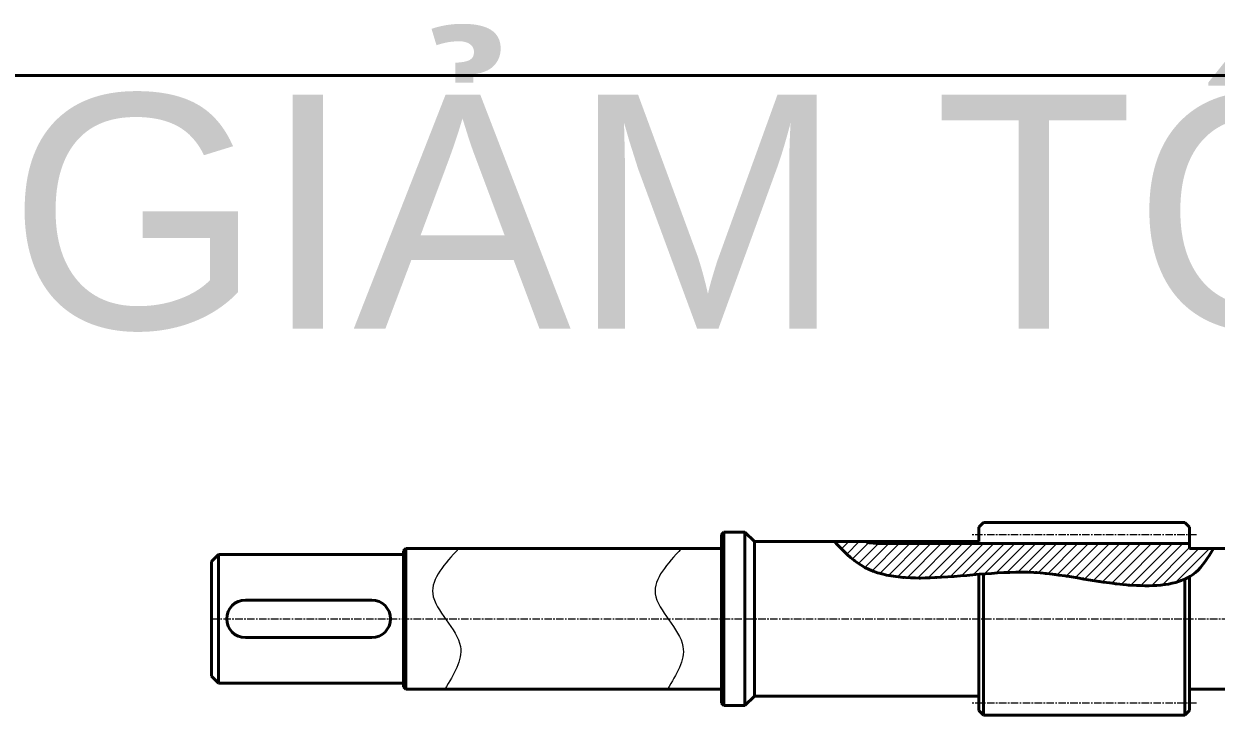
# Model space of a CAD drawing. Header units: millimetres. Extents: x -11382 to 23553, y -372 to 10786.
# Drawn here: x 8772 to 9281, y 5496 to 5797 of the extents above; entities that cross this region are included whole.
import ezdxf

# ---------------------------------------------------------------- set-up
doc = ezdxf.new("R2010")
doc.units = ezdxf.units.MM
doc.header["$LTSCALE"] = 0.2
doc.linetypes.add('CENTER', pattern=[50.8, 31.75, -6.35, 6.35, -6.35])
for name, color, linetype, lineweight in [('đường bao thấy', 7, 'Continuous', 40), ('đường kích thước', 90, 'Continuous', 15), ('đường mặt cắt', 160, 'Continuous', 15), ('đường nét tâm', 137, 'CENTER', 15)]:
    doc.layers.add(name, color=color, linetype=linetype, lineweight=lineweight)
doc.styles.add('nhat3.5', font='arial.ttf', dxfattribs={"height": 3.5})
pattern_1 = [(0, (6800.734, 2993.0984), (0, 6.985), [5.08, -1.905]), (90, (6800.734, 2993.0984), (-6.985, 4e-16), [5.08, -1.905])]
pattern_2 = [(45, (6800.734, 2993.0984), (-2.245064, 2.245064), [])]

msp = doc.modelspace()

# ---------------------------------------------------------------- hatches: boundary and pattern name
at = {"layer": 'đường bao thấy', "ltscale": 0.5}
h = msp.add_hatch(dxfattribs=at)
h.set_pattern_fill('ANGLE', color=256, style=0)
h.set_pattern_definition(pattern_1)
edge = h.paths.add_edge_path(flags=17)
edge.add_spline(control_points=[(9121.585, 5572.659), (9122.408, 5571.838), (9123.241, 5571.036), (9124.091, 5570.266)], knot_values=[4.7732899, 4.7732899, 4.7732899, 4.7732899, 8.206278, 8.206278, 8.206278, 8.206278], degree=3, periodic=0)
edge.add_spline(control_points=[(9124.091, 5570.266), (9125.014, 5569.43), (9125.957, 5568.631), (9126.929, 5567.887)], knot_values=[8.206278, 8.206278, 8.206278, 8.206278, 11.9332247, 11.9332247, 11.9332247, 11.9332247], degree=3, periodic=0)
edge.add_spline(control_points=[(9126.929, 5567.887), (9127.447, 5567.49), (9127.973, 5567.11), (9128.509, 5566.747)], knot_values=[11.9332247, 11.9332247, 11.9332247, 11.9332247, 13.9173834, 13.9173834, 13.9173834, 13.9173834], degree=3, periodic=0)
edge.add_spline(control_points=[(9128.509, 5566.747), (9128.847, 5566.517), (9129.528, 5566.076), (9130.226, 5565.665), (9130.577, 5565.468)], knot_values=[13.9173834, 13.9173834, 13.9173834, 13.9173834, 15.1716587, 16.4125505, 16.4125505, 16.4125505, 16.4125505], degree=3, periodic=0)
edge.add_spline(control_points=[(9130.577, 5565.468), (9131.212, 5565.112), (9131.859, 5564.78), (9132.519, 5564.471)], knot_values=[16.4125505, 16.4125505, 16.4125505, 16.4125505, 18.6565744, 18.6565744, 18.6565744, 18.6565744], degree=3, periodic=0)
edge.add_spline(control_points=[(9132.519, 5564.471), (9133.11, 5564.194), (9133.712, 5563.935), (9134.322, 5563.693)], knot_values=[18.6565744, 18.6565744, 18.6565744, 18.6565744, 20.6708498, 20.6708498, 20.6708498, 20.6708498], degree=3, periodic=0)
edge.add_spline(control_points=[(9134.322, 5563.693), (9135.146, 5563.367), (9135.986, 5563.072), (9136.841, 5562.806)], knot_values=[20.6708498, 20.6708498, 20.6708498, 20.6708498, 23.3931738, 23.3931738, 23.3931738, 23.3931738], degree=3, periodic=0)
edge.add_spline(control_points=[(9136.841, 5562.806), (9137.788, 5562.512), (9138.753, 5562.253), (9139.732, 5562.026)], knot_values=[23.3931738, 23.3931738, 23.3931738, 23.3931738, 26.4134581, 26.4134581, 26.4134581, 26.4134581], degree=3, periodic=0)
edge.add_spline(control_points=[(9139.732, 5562.026), (9140.625, 5561.819), (9141.53, 5561.639), (9142.446, 5561.484)], knot_values=[26.4134581, 26.4134581, 26.4134581, 26.4134581, 29.1686682, 29.1686682, 29.1686682, 29.1686682], degree=3, periodic=0)
edge.add_spline(control_points=[(9142.446, 5561.484), (9143.66, 5561.277), (9144.892, 5561.113), (9146.137, 5560.985)], knot_values=[29.1686682, 29.1686682, 29.1686682, 29.1686682, 32.825091, 32.825091, 32.825091, 32.825091], degree=3, periodic=0)
edge.add_spline(control_points=[(9146.137, 5560.985), (9148.342, 5560.758), (9150.586, 5560.646), (9152.845, 5560.611)], knot_values=[32.825091, 32.825091, 32.825091, 32.825091, 39.3011029, 39.3011029, 39.3011029, 39.3011029], degree=3, periodic=0)
edge.add_spline(control_points=[(9152.845, 5560.611), (9155.613, 5560.569), (9158.417, 5560.646), (9161.193, 5560.777), (9161.209, 5560.778)], knot_values=[39.3011029, 39.3011029, 39.3011029, 39.3011029, 47.2388291, 47.2843613, 47.2843613, 47.2843613, 47.2843613], degree=3, periodic=0)
edge.add_spline(control_points=[(9161.209, 5560.778), (9164.598, 5560.939), (9167.944, 5561.18), (9171.254, 5561.447)], knot_values=[47.2843613, 47.2843613, 47.2843613, 47.2843613, 57.0309554, 57.0309554, 57.0309554, 57.0309554], degree=3, periodic=0)
edge.add_spline(control_points=[(9171.254, 5561.447), (9174.181, 5561.683), (9177.08, 5561.94), (9179.954, 5562.179)], knot_values=[57.0309554, 57.0309554, 57.0309554, 57.0309554, 65.6502112, 65.6502112, 65.6502112, 65.6502112], degree=3, periodic=0)
edge.add_spline(control_points=[(9118.19, 5576.153), (9121.766, 5572.413), (9132.904, 5560.769), (9156.678, 5560.048), (9173.813, 5561.669), (9179.954, 5562.179)], knot_values=[0, 0, 0, 0, 15.1716587, 47.2388291, 65.6502112, 65.6502112, 65.6502112, 65.6502112], degree=3, periodic=0)
edge.add_spline(control_points=[(9118.19, 5576.153), (9119.315, 5574.976), (9120.44, 5573.799), (9121.585, 5572.659)], knot_values=[0, 0, 0, 0, 4.7732899, 4.7732899, 4.7732899, 4.7732899], degree=3, periodic=0)
h = msp.add_hatch(dxfattribs=at)
h.set_pattern_fill('ANSI31', color=256, style=0)
h.set_pattern_definition(pattern_2)
edge = h.paths.add_edge_path(flags=0)
edge.add_spline(control_points=[(9118.19, 5576.153), (9121.766, 5572.413), (9132.904, 5560.769), (9165.33, 5559.786), (9204.335, 5566.014), (9239.762, 5555.803), (9270.98, 5557.984), (9277.884, 5569.369), (9280.179, 5573.153)], knot_values=[0, 0, 0, 0, 15.1716587, 47.2388291, 89.5421195, 133.8282269, 159.5406512, 172.3410902, 172.3410902, 172.3410902, 172.3410902], degree=3, periodic=0)
edge.add_spline(control_points=[(9280.179, 5573.153), (9277.884, 5569.369), (9270.98, 5557.984), (9239.762, 5555.803), (9204.335, 5566.014), (9165.33, 5559.786), (9132.904, 5560.769), (9121.766, 5572.413), (9118.19, 5576.153)], knot_values=[0, 0, 0, 0, 12.800439, 38.5128633, 82.7989707, 125.1022611, 157.1694315, 172.3410902, 172.3410902, 172.3410902, 172.3410902], degree=3, periodic=0)
edge = h.paths.add_edge_path(flags=17)
edge.add_ellipse((9144.716, 5576.153), major_axis=(-12.763, 0.035), ratio=0.1759834, start_angle=0.90115, end_angle=100.91644)
edge.add_ellipse((9144.716, 5576.153), major_axis=(-12.763, 0.035), ratio=0.1759834, start_angle=0.90115, end_angle=100.91644, ccw=False)
edge = h.paths.add_edge_path(flags=16)
edge.add_spline(control_points=[(9118.19, 5576.153), (9121.766, 5572.413), (9132.904, 5560.769), (9165.33, 5559.786), (9204.335, 5566.014), (9239.762, 5555.803), (9270.98, 5557.984), (9277.884, 5569.369), (9280.179, 5573.153)], knot_values=[0, 0, 0, 0, 15.1716587, 47.2388291, 89.5421195, 133.8282269, 159.5406512, 172.3410902, 172.3410902, 172.3410902, 172.3410902], degree=3, periodic=0)
edge.add_spline(control_points=[(9118.19, 5576.153), (9121.766, 5572.413), (9132.904, 5560.769), (9165.33, 5559.786), (9204.335, 5566.014), (9239.762, 5555.803), (9270.98, 5557.984), (9277.884, 5569.369), (9280.179, 5573.153)], knot_values=[0, 0, 0, 0, 15.1716587, 47.2388291, 89.5421195, 133.8282269, 159.5406512, 172.3410902, 172.3410902, 172.3410902, 172.3410902], degree=3, periodic=0)
h = msp.add_hatch(dxfattribs=at)
h.set_pattern_fill('ANSI31', color=256, style=0)
h.set_pattern_definition(pattern_2)
edge = h.paths.add_edge_path(flags=0)
edge.add_spline(control_points=[(9118.19, 5576.153), (9121.766, 5572.413), (9132.904, 5560.769), (9165.33, 5559.786), (9204.335, 5566.014), (9239.762, 5555.803), (9270.98, 5557.984), (9277.884, 5569.369), (9280.179, 5573.153)], knot_values=[0, 0, 0, 0, 15.1716587, 47.2388291, 89.5421195, 133.8282269, 159.5406512, 172.3410902, 172.3410902, 172.3410902, 172.3410902], degree=3, periodic=0)
edge.add_spline(control_points=[(9280.179, 5573.153), (9277.884, 5569.369), (9270.98, 5557.984), (9239.762, 5555.803), (9204.335, 5566.014), (9165.33, 5559.786), (9132.904, 5560.769), (9121.766, 5572.413), (9118.19, 5576.153)], knot_values=[0, 0, 0, 0, 12.800439, 38.5128633, 82.7989707, 125.1022611, 157.1694315, 172.3410902, 172.3410902, 172.3410902, 172.3410902], degree=3, periodic=0)
edge = h.paths.add_edge_path(flags=16)
edge.add_spline(control_points=[(9118.19, 5576.153), (9121.766, 5572.413), (9132.904, 5560.769), (9165.33, 5559.786), (9204.335, 5566.014), (9239.762, 5555.803), (9270.98, 5557.984), (9277.884, 5569.369), (9280.179, 5573.153)], knot_values=[0, 0, 0, 0, 15.1716587, 47.2388291, 89.5421195, 133.8282269, 159.5406512, 172.3410902, 172.3410902, 172.3410902, 172.3410902], degree=3, periodic=0)
edge.add_spline(control_points=[(9118.19, 5576.153), (9121.766, 5572.413), (9132.904, 5560.769), (9165.33, 5559.786), (9204.335, 5566.014), (9239.762, 5555.803), (9270.98, 5557.984), (9277.884, 5569.369), (9280.179, 5573.153)], knot_values=[0, 0, 0, 0, 15.1716587, 47.2388291, 89.5421195, 133.8282269, 159.5406512, 172.3410902, 172.3410902, 172.3410902, 172.3410902], degree=3, periodic=0)
edge = h.paths.add_edge_path(flags=17)
edge.add_spline(control_points=[(9118.19, 5576.153), (9121.766, 5572.413), (9132.904, 5560.769), (9165.33, 5559.786), (9204.335, 5566.014), (9239.762, 5555.803), (9270.98, 5557.984), (9277.884, 5569.369), (9280.179, 5573.153)], knot_values=[0, 0, 0, 0, 15.1716587, 47.2388291, 89.5421195, 133.8282269, 159.5406512, 172.3410902, 172.3410902, 172.3410902, 172.3410902], degree=3, periodic=0)
edge.add_spline(control_points=[(9118.19, 5576.153), (9121.766, 5572.413), (9132.904, 5560.769), (9165.33, 5559.786), (9204.335, 5566.014), (9239.762, 5555.803), (9270.98, 5557.984), (9277.884, 5569.369), (9280.179, 5573.153)], knot_values=[0, 0, 0, 0, 15.1716587, 47.2388291, 89.5421195, 133.8282269, 159.5406512, 172.3410902, 172.3410902, 172.3410902, 172.3410902], degree=3, periodic=0)
h = msp.add_hatch(dxfattribs=at)
h.set_pattern_fill('ANGLE', color=256, style=0)
h.set_pattern_definition(pattern_1)
edge = h.paths.add_edge_path(flags=17)
edge.add_spline(control_points=[(9272.628, 5563.095), (9272.985, 5563.403), (9273.33, 5563.726), (9273.666, 5564.061)], knot_values=[159.7793553, 159.7793553, 159.7793553, 159.7793553, 161.2493758, 161.2493758, 161.2493758, 161.2493758], degree=3, periodic=0)
edge.add_spline(control_points=[(9273.666, 5564.061), (9274.128, 5564.523), (9274.572, 5565.009), (9275, 5565.515)], knot_values=[161.2493758, 161.2493758, 161.2493758, 161.2493758, 163.2688901, 163.2688901, 163.2688901, 163.2688901], degree=3, periodic=0)
edge.add_spline(control_points=[(9275, 5565.515), (9275.596, 5566.218), (9276.162, 5566.959), (9276.709, 5567.728)], knot_values=[163.2688901, 163.2688901, 163.2688901, 163.2688901, 166.0726175, 166.0726175, 166.0726175, 166.0726175], degree=3, periodic=0)
edge.add_spline(control_points=[(9276.709, 5567.728), (9277.271, 5568.518), (9277.811, 5569.335), (9278.341, 5570.169)], knot_values=[166.0726175, 166.0726175, 166.0726175, 166.0726175, 168.9525787, 168.9525787, 168.9525787, 168.9525787], degree=3, periodic=0)
edge.add_spline(control_points=[(9278.341, 5570.169), (9278.964, 5571.149), (9279.571, 5572.151), (9280.179, 5573.153)], knot_values=[168.9525787, 168.9525787, 168.9525787, 168.9525787, 172.3410902, 172.3410902, 172.3410902, 172.3410902], degree=3, periodic=0)
edge.add_spline(control_points=[(9280.179, 5573.153), (9277.884, 5569.369), (9275.017, 5564.64), (9270.835, 5561.7), (9269.954, 5561.177)], knot_values=[156.3443378, 156.3443378, 156.3443378, 156.3443378, 169.1447768, 172.3410902, 172.3410902, 172.3410902, 172.3410902], degree=3, periodic=0)
edge.add_spline(control_points=[(9269.954, 5561.177), (9270.256, 5561.356), (9270.551, 5561.542), (9270.842, 5561.737)], knot_values=[156.3443378, 156.3443378, 156.3443378, 156.3443378, 157.4374625, 157.4374625, 157.4374625, 157.4374625], degree=3, periodic=0)
edge.add_spline(control_points=[(9270.842, 5561.737), (9271.11, 5561.916), (9271.373, 5562.102), (9271.632, 5562.295)], knot_values=[157.4374625, 157.4374625, 157.4374625, 157.4374625, 158.4471724, 158.4471724, 158.4471724, 158.4471724], degree=3, periodic=0)
edge.add_spline(control_points=[(9271.632, 5562.295), (9271.912, 5562.504), (9272.245, 5562.768), (9272.57, 5563.045), (9272.628, 5563.095)], knot_values=[158.4471724, 158.4471724, 158.4471724, 158.4471724, 159.5406512, 159.7793553, 159.7793553, 159.7793553, 159.7793553], degree=3, periodic=0)
h = msp.add_hatch(dxfattribs=at)
h.set_pattern_fill('ANGLE', color=256, style=0)
h.set_pattern_definition(pattern_1)
edge = h.paths.add_edge_path(flags=17)
edge.add_spline(control_points=[(9268.719, 5560.5), (9268.319, 5560.298), (9267.911, 5560.107), (9267.496, 5559.928)], knot_values=[153.4917219, 153.4917219, 153.4917219, 153.4917219, 154.8824595, 154.8824595, 154.8824595, 154.8824595], degree=3, periodic=0)
edge.add_spline(control_points=[(9267.496, 5559.928), (9267.086, 5559.75), (9266.669, 5559.584), (9266.246, 5559.428)], knot_values=[152.1190517, 152.1190517, 152.1190517, 152.1190517, 153.4917219, 153.4917219, 153.4917219, 153.4917219], degree=3, periodic=0)
edge.add_spline(control_points=[(9266.246, 5559.428), (9265.801, 5559.264), (9265.349, 5559.111), (9264.89, 5558.969)], knot_values=[150.6759568, 150.6759568, 150.6759568, 150.6759568, 152.1190517, 152.1190517, 152.1190517, 152.1190517], degree=3, periodic=0)
edge.add_spline(control_points=[(9264.89, 5558.969), (9264.032, 5558.703), (9263.151, 5558.475), (9262.253, 5558.28)], knot_values=[147.9740105, 147.9740105, 147.9740105, 147.9740105, 150.6759568, 150.6759568, 150.6759568, 150.6759568], degree=3, periodic=0)
edge.add_spline(control_points=[(9262.253, 5558.28), (9261.398, 5558.095), (9260.527, 5557.94), (9259.644, 5557.813)], knot_values=[145.4032092, 145.4032092, 145.4032092, 145.4032092, 147.9740105, 147.9740105, 147.9740105, 147.9740105], degree=3, periodic=0)
edge.add_spline(control_points=[(9259.644, 5557.813), (9258.63, 5557.666), (9257.599, 5557.554), (9256.558, 5557.473)], knot_values=[142.4482572, 142.4482572, 142.4482572, 142.4482572, 145.4032092, 145.4032092, 145.4032092, 145.4032092], degree=3, periodic=0)
edge.add_spline(control_points=[(9256.558, 5557.473), (9255.463, 5557.387), (9254.357, 5557.335), (9253.247, 5557.31)], knot_values=[139.3392035, 139.3392035, 139.3392035, 139.3392035, 142.4482572, 142.4482572, 142.4482572, 142.4482572], degree=3, periodic=0)
edge.add_spline(control_points=[(9253.247, 5557.31), (9251.913, 5557.28), (9250.572, 5557.29), (9249.239, 5557.328)], knot_values=[135.6015052, 135.6015052, 135.6015052, 135.6015052, 139.3392035, 139.3392035, 139.3392035, 139.3392035], degree=3, periodic=0)
edge.add_spline(control_points=[(9249.239, 5557.328), (9248.606, 5557.346), (9246.347, 5557.433), (9244.124, 5557.588), (9242.538, 5557.727)], knot_values=[129.2558254, 129.2558254, 129.2558254, 129.2558254, 131.0291037, 135.6015052, 135.6015052, 135.6015052, 135.6015052], degree=3, periodic=0)
edge.add_spline(control_points=[(9242.538, 5557.727), (9239.093, 5558.03), (9235.724, 5558.464), (9232.408, 5558.956)], knot_values=[119.3236399, 119.3236399, 119.3236399, 119.3236399, 129.2558254, 129.2558254, 129.2558254, 129.2558254], degree=3, periodic=0)
edge.add_spline(control_points=[(9232.408, 5558.956), (9226.938, 5559.767), (9221.612, 5560.736), (9216.33, 5561.529)], knot_values=[102.9352863, 102.9352863, 102.9352863, 102.9352863, 119.3236399, 119.3236399, 119.3236399, 119.3236399], degree=3, periodic=0)
edge.add_spline(control_points=[(9216.33, 5561.529), (9212.013, 5562.178), (9207.335, 5562.759), (9202.624, 5562.987), (9202.23, 5563.003)], knot_values=[88.3237326, 88.3237326, 88.3237326, 88.3237326, 101.7168994, 102.9352863, 102.9352863, 102.9352863, 102.9352863], degree=3, periodic=0)
edge.add_spline(control_points=[(9202.23, 5563.003), (9197.034, 5563.223), (9191.796, 5563.031), (9186.487, 5562.677)], knot_values=[72.2173752, 72.2173752, 72.2173752, 72.2173752, 88.3237326, 88.3237326, 88.3237326, 88.3237326], degree=3, periodic=0)
edge.add_spline(control_points=[(9186.487, 5562.677), (9184.322, 5562.532), (9182.145, 5562.361), (9179.954, 5562.179)], knot_values=[65.6502112, 65.6502112, 65.6502112, 65.6502112, 72.2173752, 72.2173752, 72.2173752, 72.2173752], degree=3, periodic=0)
edge.add_spline(control_points=[(9179.954, 5562.179), (9187.924, 5562.841), (9210.143, 5564.34), (9238.753, 5556.094), (9263.753, 5557.495), (9269.954, 5561.177)], knot_values=[65.6502112, 65.6502112, 65.6502112, 65.6502112, 89.5421195, 133.8282269, 156.3443378, 156.3443378, 156.3443378, 156.3443378], degree=3, periodic=0)
edge.add_spline(control_points=[(9269.877, 5561.132), (9269.903, 5561.147), (9269.929, 5561.162), (9269.954, 5561.177)], knot_values=[156.2508077, 156.2508077, 156.2508077, 156.2508077, 156.3443378, 156.3443378, 156.3443378, 156.3443378], degree=3, periodic=0)
edge.add_spline(control_points=[(9269.877, 5561.132), (9269.499, 5560.909), (9269.113, 5560.699), (9268.719, 5560.5)], knot_values=[154.8824595, 154.8824595, 154.8824595, 154.8824595, 156.2508077, 156.2508077, 156.2508077, 156.2508077], degree=3, periodic=0)
h = msp.add_hatch(dxfattribs=at)
h.set_pattern_fill('ANSI31', color=256, style=0)
h.set_pattern_definition(pattern_2)
edge = h.paths.add_edge_path(flags=16)
edge.add_spline(control_points=[(9186.487, 5562.677), (9187.201, 5562.725), (9187.915, 5562.769), (9188.627, 5562.81)], knot_values=[72.2173752, 72.2173752, 72.2173752, 72.2173752, 74.3860937, 74.3860937, 74.3860937, 74.3860937], degree=3, periodic=0)
edge.add_spline(control_points=[(9188.627, 5562.81), (9187.915, 5562.769), (9187.201, 5562.725), (9186.487, 5562.677)], knot_values=[72.2173752, 72.2173752, 72.2173752, 72.2173752, 74.3860937, 74.3860937, 74.3860937, 74.3860937], degree=3, periodic=0)
edge = h.paths.add_edge_path(flags=16)
edge.add_spline(control_points=[(9181.414, 5562.298), (9183.112, 5562.436), (9184.803, 5562.564), (9186.487, 5562.677)], knot_values=[67.1104024, 67.1104024, 67.1104024, 67.1104024, 72.2173752, 72.2173752, 72.2173752, 72.2173752], degree=3, periodic=0)
edge.add_spline(control_points=[(9181.414, 5562.298), (9183.112, 5562.436), (9184.803, 5562.564), (9186.487, 5562.677)], knot_values=[67.1104024, 67.1104024, 67.1104024, 67.1104024, 72.2173752, 72.2173752, 72.2173752, 72.2173752], degree=3, periodic=0)
edge = h.paths.add_edge_path(flags=16)
edge.add_spline(control_points=[(9214.137, 5561.849), (9214.867, 5561.746), (9215.598, 5561.639), (9216.33, 5561.529)], knot_values=[100.6650317, 100.6650317, 100.6650317, 100.6650317, 102.9352863, 102.9352863, 102.9352863, 102.9352863], degree=3, periodic=0)
edge.add_spline(control_points=[(9202.23, 5563.003), (9202.624, 5562.987), (9207.335, 5562.759), (9212.013, 5562.178), (9216.33, 5561.529)], knot_values=[88.3237326, 88.3237326, 88.3237326, 88.3237326, 89.5421195, 102.9352863, 102.9352863, 102.9352863, 102.9352863], degree=3, periodic=0)
edge.add_spline(control_points=[(9202.23, 5563.003), (9202.624, 5562.987), (9206.603, 5562.795), (9210.559, 5562.35), (9214.137, 5561.849)], knot_values=[88.3237326, 88.3237326, 88.3237326, 88.3237326, 89.5421195, 100.6650317, 100.6650317, 100.6650317, 100.6650317], degree=3, periodic=0)
edge = h.paths.add_edge_path(flags=0)
edge.add_spline(control_points=[(9202.23, 5563.003), (9202.624, 5562.987), (9206.603, 5562.795), (9210.559, 5562.35), (9214.137, 5561.849)], knot_values=[88.3237326, 88.3237326, 88.3237326, 88.3237326, 89.5421195, 100.6650317, 100.6650317, 100.6650317, 100.6650317], degree=3, periodic=0)
edge.add_spline(control_points=[(9202.23, 5563.003), (9202.624, 5562.987), (9206.603, 5562.795), (9210.559, 5562.35), (9214.137, 5561.849)], knot_values=[88.3237326, 88.3237326, 88.3237326, 88.3237326, 89.5421195, 100.6650317, 100.6650317, 100.6650317, 100.6650317], degree=3, periodic=0)
edge = h.paths.add_edge_path(flags=0)
edge.add_spline(control_points=[(9202.23, 5563.003), (9202.624, 5562.987), (9207.335, 5562.759), (9212.013, 5562.178), (9216.33, 5561.529)], knot_values=[88.3237326, 88.3237326, 88.3237326, 88.3237326, 89.5421195, 102.9352863, 102.9352863, 102.9352863, 102.9352863], degree=3, periodic=0)
edge.add_spline(control_points=[(9202.23, 5563.003), (9202.624, 5562.987), (9207.335, 5562.759), (9212.013, 5562.178), (9216.33, 5561.529)], knot_values=[88.3237326, 88.3237326, 88.3237326, 88.3237326, 89.5421195, 102.9352863, 102.9352863, 102.9352863, 102.9352863], degree=3, periodic=0)
edge = h.paths.add_edge_path(flags=17)
edge.add_spline(control_points=[(9186.487, 5562.677), (9191.796, 5563.031), (9197.034, 5563.223), (9202.23, 5563.003)], knot_values=[72.2173752, 72.2173752, 72.2173752, 72.2173752, 88.3237326, 88.3237326, 88.3237326, 88.3237326], degree=3, periodic=0)
edge.add_spline(control_points=[(9186.487, 5562.677), (9191.796, 5563.031), (9197.034, 5563.223), (9202.23, 5563.003)], knot_values=[72.2173752, 72.2173752, 72.2173752, 72.2173752, 88.3237326, 88.3237326, 88.3237326, 88.3237326], degree=3, periodic=0)
edge = h.paths.add_edge_path(flags=16)
edge.add_spline(control_points=[(9188.627, 5562.81), (9193.206, 5563.075), (9197.734, 5563.193), (9202.23, 5563.003)], knot_values=[74.3860937, 74.3860937, 74.3860937, 74.3860937, 88.3237326, 88.3237326, 88.3237326, 88.3237326], degree=3, periodic=0)
edge.add_spline(control_points=[(9188.627, 5562.81), (9193.206, 5563.075), (9197.734, 5563.193), (9202.23, 5563.003)], knot_values=[74.3860937, 74.3860937, 74.3860937, 74.3860937, 88.3237326, 88.3237326, 88.3237326, 88.3237326], degree=3, periodic=0)
h = msp.add_hatch(dxfattribs=at)
h.set_pattern_fill('ANSI31', color=256, style=0)
h.set_pattern_definition(pattern_2)
edge = h.paths.add_edge_path(flags=16)
edge.add_spline(control_points=[(9221.946, 5560.638), (9225.391, 5560.071), (9228.869, 5559.481), (9232.408, 5558.956)], knot_values=[108.7213211, 108.7213211, 108.7213211, 108.7213211, 119.3236399, 119.3236399, 119.3236399, 119.3236399], degree=3, periodic=0)
edge.add_spline(control_points=[(9221.946, 5560.638), (9225.391, 5560.071), (9228.869, 5559.481), (9232.408, 5558.956)], knot_values=[108.7213211, 108.7213211, 108.7213211, 108.7213211, 119.3236399, 119.3236399, 119.3236399, 119.3236399], degree=3, periodic=0)
edge = h.paths.add_edge_path(flags=17)
edge.add_spline(control_points=[(9216.33, 5561.529), (9218.195, 5561.249), (9220.065, 5560.947), (9221.946, 5560.638)], knot_values=[102.9352863, 102.9352863, 102.9352863, 102.9352863, 108.7213211, 108.7213211, 108.7213211, 108.7213211], degree=3, periodic=0)
edge.add_spline(control_points=[(9216.33, 5561.529), (9218.195, 5561.249), (9220.065, 5560.947), (9221.946, 5560.638)], knot_values=[102.9352863, 102.9352863, 102.9352863, 102.9352863, 108.7213211, 108.7213211, 108.7213211, 108.7213211], degree=3, periodic=0)
edge = h.paths.add_edge_path(flags=16)
edge.add_spline(control_points=[(9214.137, 5561.849), (9214.867, 5561.746), (9215.598, 5561.639), (9216.33, 5561.529)], knot_values=[100.6650317, 100.6650317, 100.6650317, 100.6650317, 102.9352863, 102.9352863, 102.9352863, 102.9352863], degree=3, periodic=0)
edge.add_spline(control_points=[(9202.23, 5563.003), (9202.624, 5562.987), (9207.335, 5562.759), (9212.013, 5562.178), (9216.33, 5561.529)], knot_values=[88.3237326, 88.3237326, 88.3237326, 88.3237326, 89.5421195, 102.9352863, 102.9352863, 102.9352863, 102.9352863], degree=3, periodic=0)
edge.add_spline(control_points=[(9202.23, 5563.003), (9202.624, 5562.987), (9206.603, 5562.795), (9210.559, 5562.35), (9214.137, 5561.849)], knot_values=[88.3237326, 88.3237326, 88.3237326, 88.3237326, 89.5421195, 100.6650317, 100.6650317, 100.6650317, 100.6650317], degree=3, periodic=0)
edge = h.paths.add_edge_path(flags=0)
edge.add_spline(control_points=[(9214.137, 5561.849), (9214.867, 5561.746), (9215.598, 5561.639), (9216.33, 5561.529)], knot_values=[100.6650317, 100.6650317, 100.6650317, 100.6650317, 102.9352863, 102.9352863, 102.9352863, 102.9352863], degree=3, periodic=0)
edge.add_spline(control_points=[(9214.137, 5561.849), (9214.867, 5561.746), (9215.598, 5561.639), (9216.33, 5561.529)], knot_values=[100.6650317, 100.6650317, 100.6650317, 100.6650317, 102.9352863, 102.9352863, 102.9352863, 102.9352863], degree=3, periodic=0)
edge = h.paths.add_edge_path(flags=0)
edge.add_spline(control_points=[(9202.23, 5563.003), (9202.624, 5562.987), (9207.335, 5562.759), (9212.013, 5562.178), (9216.33, 5561.529)], knot_values=[88.3237326, 88.3237326, 88.3237326, 88.3237326, 89.5421195, 102.9352863, 102.9352863, 102.9352863, 102.9352863], degree=3, periodic=0)
edge.add_spline(control_points=[(9202.23, 5563.003), (9202.624, 5562.987), (9207.335, 5562.759), (9212.013, 5562.178), (9216.33, 5561.529)], knot_values=[88.3237326, 88.3237326, 88.3237326, 88.3237326, 89.5421195, 102.9352863, 102.9352863, 102.9352863, 102.9352863], degree=3, periodic=0)
h = msp.add_hatch(dxfattribs=at)
h.set_pattern_fill('ANSI31', color=256, style=0)
h.set_pattern_definition(pattern_2)
edge = h.paths.add_edge_path(flags=16)
edge.add_spline(control_points=[(9242.538, 5557.727), (9242.538, 5557.727), (9242.538, 5557.727), (9242.538, 5557.727)], knot_values=[129.2558239, 129.2558239, 129.2558239, 129.2558239, 129.2558254, 129.2558254, 129.2558254, 129.2558254], degree=3, periodic=0)
edge.add_spline(control_points=[(9232.408, 5558.956), (9235.724, 5558.464), (9239.093, 5558.03), (9242.538, 5557.727)], knot_values=[119.3236399, 119.3236399, 119.3236399, 119.3236399, 129.2558254, 129.2558254, 129.2558254, 129.2558254], degree=3, periodic=0)
edge.add_spline(control_points=[(9232.408, 5558.956), (9232.799, 5558.898), (9233.191, 5558.841), (9233.584, 5558.784)], knot_values=[119.3236399, 119.3236399, 119.3236399, 119.3236399, 120.4956166, 120.4956166, 120.4956166, 120.4956166], degree=3, periodic=0)
edge.add_spline(control_points=[(9233.584, 5558.784), (9236.52, 5558.364), (9239.499, 5557.994), (9242.538, 5557.727)], knot_values=[120.4956166, 120.4956166, 120.4956166, 120.4956166, 129.2558239, 129.2558239, 129.2558239, 129.2558239], degree=3, periodic=0)
edge = h.paths.add_edge_path(flags=0)
edge.add_spline(control_points=[(9232.408, 5558.956), (9232.799, 5558.898), (9233.191, 5558.841), (9233.584, 5558.784)], knot_values=[119.3236399, 119.3236399, 119.3236399, 119.3236399, 120.4956166, 120.4956166, 120.4956166, 120.4956166], degree=3, periodic=0)
edge.add_spline(control_points=[(9232.408, 5558.956), (9232.799, 5558.898), (9233.191, 5558.841), (9233.584, 5558.784)], knot_values=[119.3236399, 119.3236399, 119.3236399, 119.3236399, 120.4956166, 120.4956166, 120.4956166, 120.4956166], degree=3, periodic=0)
edge = h.paths.add_edge_path(flags=0)
edge.add_spline(control_points=[(9242.538, 5557.727), (9242.538, 5557.727), (9242.538, 5557.727), (9242.538, 5557.727)], knot_values=[129.2558239, 129.2558239, 129.2558239, 129.2558239, 129.2558254, 129.2558254, 129.2558254, 129.2558254], degree=3, periodic=0)
edge.add_spline(control_points=[(9233.584, 5558.784), (9236.52, 5558.364), (9239.499, 5557.994), (9242.538, 5557.727)], knot_values=[120.4956166, 120.4956166, 120.4956166, 120.4956166, 129.2558239, 129.2558239, 129.2558239, 129.2558239], degree=3, periodic=0)
edge.add_spline(control_points=[(9232.408, 5558.956), (9232.799, 5558.898), (9233.191, 5558.841), (9233.584, 5558.784)], knot_values=[119.3236399, 119.3236399, 119.3236399, 119.3236399, 120.4956166, 120.4956166, 120.4956166, 120.4956166], degree=3, periodic=0)
edge.add_spline(control_points=[(9232.408, 5558.956), (9235.724, 5558.464), (9239.093, 5558.03), (9242.538, 5557.727)], knot_values=[119.3236399, 119.3236399, 119.3236399, 119.3236399, 129.2558254, 129.2558254, 129.2558254, 129.2558254], degree=3, periodic=0)
edge = h.paths.add_edge_path(flags=17)
edge.add_spline(control_points=[(9216.33, 5561.529), (9221.612, 5560.736), (9226.938, 5559.767), (9232.408, 5558.956)], knot_values=[102.9352863, 102.9352863, 102.9352863, 102.9352863, 119.3236399, 119.3236399, 119.3236399, 119.3236399], degree=3, periodic=0)
edge.add_spline(control_points=[(9216.33, 5561.529), (9221.612, 5560.736), (9226.938, 5559.767), (9232.408, 5558.956)], knot_values=[102.9352863, 102.9352863, 102.9352863, 102.9352863, 119.3236399, 119.3236399, 119.3236399, 119.3236399], degree=3, periodic=0)
edge = h.paths.add_edge_path(flags=16)
edge.add_spline(control_points=[(9221.946, 5560.638), (9225.391, 5560.071), (9228.869, 5559.481), (9232.408, 5558.956)], knot_values=[108.7213211, 108.7213211, 108.7213211, 108.7213211, 119.3236399, 119.3236399, 119.3236399, 119.3236399], degree=3, periodic=0)
edge.add_spline(control_points=[(9221.946, 5560.638), (9225.391, 5560.071), (9228.869, 5559.481), (9232.408, 5558.956)], knot_values=[108.7213211, 108.7213211, 108.7213211, 108.7213211, 119.3236399, 119.3236399, 119.3236399, 119.3236399], degree=3, periodic=0)
edge = h.paths.add_edge_path(flags=16)
edge.add_spline(control_points=[(9214.137, 5561.849), (9214.867, 5561.746), (9215.598, 5561.639), (9216.33, 5561.529)], knot_values=[100.6650317, 100.6650317, 100.6650317, 100.6650317, 102.9352863, 102.9352863, 102.9352863, 102.9352863], degree=3, periodic=0)
edge.add_spline(control_points=[(9202.23, 5563.003), (9202.624, 5562.987), (9207.335, 5562.759), (9212.013, 5562.178), (9216.33, 5561.529)], knot_values=[88.3237326, 88.3237326, 88.3237326, 88.3237326, 89.5421195, 102.9352863, 102.9352863, 102.9352863, 102.9352863], degree=3, periodic=0)
edge.add_spline(control_points=[(9202.23, 5563.003), (9202.624, 5562.987), (9206.603, 5562.795), (9210.559, 5562.35), (9214.137, 5561.849)], knot_values=[88.3237326, 88.3237326, 88.3237326, 88.3237326, 89.5421195, 100.6650317, 100.6650317, 100.6650317, 100.6650317], degree=3, periodic=0)
edge = h.paths.add_edge_path(flags=0)
edge.add_spline(control_points=[(9202.23, 5563.003), (9202.624, 5562.987), (9207.335, 5562.759), (9212.013, 5562.178), (9216.33, 5561.529)], knot_values=[88.3237326, 88.3237326, 88.3237326, 88.3237326, 89.5421195, 102.9352863, 102.9352863, 102.9352863, 102.9352863], degree=3, periodic=0)
edge.add_spline(control_points=[(9202.23, 5563.003), (9202.624, 5562.987), (9207.335, 5562.759), (9212.013, 5562.178), (9216.33, 5561.529)], knot_values=[88.3237326, 88.3237326, 88.3237326, 88.3237326, 89.5421195, 102.9352863, 102.9352863, 102.9352863, 102.9352863], degree=3, periodic=0)
h = msp.add_hatch(dxfattribs=at)
h.set_pattern_fill('ANSI31', color=256, style=0)
h.set_pattern_definition(pattern_2)
edge = h.paths.add_edge_path(flags=0)
edge.add_spline(control_points=[(9269.954, 5561.177), (9270.256, 5561.356), (9270.551, 5561.542), (9270.842, 5561.737)], knot_values=[156.3443378, 156.3443378, 156.3443378, 156.3443378, 157.4374625, 157.4374625, 157.4374625, 157.4374625], degree=3, periodic=0)
edge.add_spline(control_points=[(9269.954, 5561.177), (9270.256, 5561.356), (9270.551, 5561.542), (9270.842, 5561.737)], knot_values=[156.3443378, 156.3443378, 156.3443378, 156.3443378, 157.4374625, 157.4374625, 157.4374625, 157.4374625], degree=3, periodic=0)
edge = h.paths.add_edge_path(flags=16)
edge.add_spline(control_points=[(9269.954, 5561.177), (9270.193, 5561.319), (9270.429, 5561.466), (9270.661, 5561.617)], knot_values=[156.3443378, 156.3443378, 156.3443378, 156.3443378, 157.2120042, 157.2120042, 157.2120042, 157.2120042], degree=3, periodic=0)
edge.add_spline(control_points=[(9269.954, 5561.177), (9270.256, 5561.356), (9270.551, 5561.542), (9270.842, 5561.737)], knot_values=[156.3443378, 156.3443378, 156.3443378, 156.3443378, 157.4374625, 157.4374625, 157.4374625, 157.4374625], degree=3, periodic=0)
edge.add_spline(control_points=[(9270.661, 5561.617), (9270.722, 5561.657), (9270.782, 5561.697), (9270.842, 5561.737)], knot_values=[157.2120042, 157.2120042, 157.2120042, 157.2120042, 157.4374625, 157.4374625, 157.4374625, 157.4374625], degree=3, periodic=0)
edge = h.paths.add_edge_path(flags=16)
edge.add_spline(control_points=[(9269.877, 5561.132), (9269.903, 5561.147), (9269.929, 5561.162), (9269.954, 5561.177)], knot_values=[156.2508077, 156.2508077, 156.2508077, 156.2508077, 156.344331, 156.344331, 156.344331, 156.344331], degree=3, periodic=0)
edge.add_spline(control_points=[(9269.877, 5561.132), (9269.903, 5561.147), (9269.929, 5561.162), (9269.954, 5561.177)], knot_values=[156.2508077, 156.2508077, 156.2508077, 156.2508077, 156.344331, 156.344331, 156.344331, 156.344331], degree=3, periodic=0)
edge = h.paths.add_edge_path(flags=17)
edge.add_spline(control_points=[(9269.877, 5561.132), (9269.903, 5561.147), (9269.929, 5561.162), (9269.954, 5561.177)], knot_values=[156.2508077, 156.2508077, 156.2508077, 156.2508077, 156.3443378, 156.3443378, 156.3443378, 156.3443378], degree=3, periodic=0)
edge.add_spline(control_points=[(9269.877, 5561.132), (9269.903, 5561.147), (9269.929, 5561.162), (9269.954, 5561.177)], knot_values=[156.2508077, 156.2508077, 156.2508077, 156.2508077, 156.3443378, 156.3443378, 156.3443378, 156.3443378], degree=3, periodic=0)
h = msp.add_hatch(dxfattribs=at)
h.set_pattern_fill('ANSI31', color=256, style=0)
h.set_pattern_definition(pattern_2)
edge = h.paths.add_edge_path(flags=0)
edge.add_spline(control_points=[(9269.954, 5561.177), (9270.193, 5561.319), (9270.429, 5561.466), (9270.661, 5561.617)], knot_values=[156.3443378, 156.3443378, 156.3443378, 156.3443378, 157.2120042, 157.2120042, 157.2120042, 157.2120042], degree=3, periodic=0)
edge.add_spline(control_points=[(9269.954, 5561.177), (9270.193, 5561.319), (9270.429, 5561.466), (9270.661, 5561.617)], knot_values=[156.3443378, 156.3443378, 156.3443378, 156.3443378, 157.2120042, 157.2120042, 157.2120042, 157.2120042], degree=3, periodic=0)
edge = h.paths.add_edge_path(flags=0)
edge.add_spline(control_points=[(9269.954, 5561.177), (9270.256, 5561.356), (9270.551, 5561.542), (9270.842, 5561.737)], knot_values=[156.3443378, 156.3443378, 156.3443378, 156.3443378, 157.4374625, 157.4374625, 157.4374625, 157.4374625], degree=3, periodic=0)
edge.add_spline(control_points=[(9269.954, 5561.177), (9270.256, 5561.356), (9270.551, 5561.542), (9270.842, 5561.737)], knot_values=[156.3443378, 156.3443378, 156.3443378, 156.3443378, 157.4374625, 157.4374625, 157.4374625, 157.4374625], degree=3, periodic=0)
edge = h.paths.add_edge_path(flags=16)
edge.add_spline(control_points=[(9269.954, 5561.177), (9270.193, 5561.319), (9270.429, 5561.466), (9270.661, 5561.617)], knot_values=[156.3443378, 156.3443378, 156.3443378, 156.3443378, 157.2120042, 157.2120042, 157.2120042, 157.2120042], degree=3, periodic=0)
edge.add_spline(control_points=[(9269.954, 5561.177), (9270.256, 5561.356), (9270.551, 5561.542), (9270.842, 5561.737)], knot_values=[156.3443378, 156.3443378, 156.3443378, 156.3443378, 157.4374625, 157.4374625, 157.4374625, 157.4374625], degree=3, periodic=0)
edge.add_spline(control_points=[(9270.661, 5561.617), (9270.722, 5561.657), (9270.782, 5561.697), (9270.842, 5561.737)], knot_values=[157.2120042, 157.2120042, 157.2120042, 157.2120042, 157.4374625, 157.4374625, 157.4374625, 157.4374625], degree=3, periodic=0)
edge = h.paths.add_edge_path(flags=17)
edge.add_spline(control_points=[(9269.954, 5561.177), (9269.954, 5561.177), (9269.954, 5561.177), (9269.954, 5561.177)], knot_values=[156.344331, 156.344331, 156.344331, 156.344331, 156.3443378, 156.3443378, 156.3443378, 156.3443378], degree=3, periodic=0)
edge.add_spline(control_points=[(9269.954, 5561.177), (9269.954, 5561.177), (9269.954, 5561.177), (9269.954, 5561.177)], knot_values=[156.344331, 156.344331, 156.344331, 156.344331, 156.3443378, 156.3443378, 156.3443378, 156.3443378], degree=3, periodic=0)
edge = h.paths.add_edge_path(flags=16)
edge.add_spline(control_points=[(9269.877, 5561.132), (9269.903, 5561.147), (9269.929, 5561.162), (9269.954, 5561.177)], knot_values=[156.2508077, 156.2508077, 156.2508077, 156.2508077, 156.344331, 156.344331, 156.344331, 156.344331], degree=3, periodic=0)
edge.add_spline(control_points=[(9269.877, 5561.132), (9269.903, 5561.147), (9269.929, 5561.162), (9269.954, 5561.177)], knot_values=[156.2508077, 156.2508077, 156.2508077, 156.2508077, 156.344331, 156.344331, 156.344331, 156.344331], degree=3, periodic=0)
h = msp.add_hatch(dxfattribs=at)
h.set_pattern_fill('ANSI31', color=256, style=0)
h.set_pattern_definition(pattern_2)
edge = h.paths.add_edge_path(flags=17)
edge.add_spline(control_points=[(9270.842, 5561.737), (9271.11, 5561.916), (9271.373, 5562.102), (9271.632, 5562.295)], knot_values=[157.4374625, 157.4374625, 157.4374625, 157.4374625, 158.4471724, 158.4471724, 158.4471724, 158.4471724], degree=3, periodic=0)
edge.add_spline(control_points=[(9270.842, 5561.737), (9271.11, 5561.916), (9271.373, 5562.102), (9271.632, 5562.295)], knot_values=[157.4374625, 157.4374625, 157.4374625, 157.4374625, 158.4471724, 158.4471724, 158.4471724, 158.4471724], degree=3, periodic=0)
edge = h.paths.add_edge_path(flags=16)
edge.add_spline(control_points=[(9270.842, 5561.737), (9270.921, 5561.79), (9271, 5561.844), (9271.079, 5561.898)], knot_values=[157.4374625, 157.4374625, 157.4374625, 157.4374625, 157.7369432, 157.7369432, 157.7369432, 157.7369432], degree=3, periodic=0)
edge.add_spline(control_points=[(9270.842, 5561.737), (9270.921, 5561.79), (9271, 5561.844), (9271.079, 5561.898)], knot_values=[157.4374625, 157.4374625, 157.4374625, 157.4374625, 157.7369432, 157.7369432, 157.7369432, 157.7369432], degree=3, periodic=0)
edge = h.paths.add_edge_path(flags=0)
edge.add_spline(control_points=[(9270.661, 5561.617), (9270.722, 5561.657), (9270.782, 5561.697), (9270.842, 5561.737)], knot_values=[157.2120042, 157.2120042, 157.2120042, 157.2120042, 157.4374625, 157.4374625, 157.4374625, 157.4374625], degree=3, periodic=0)
edge.add_spline(control_points=[(9270.661, 5561.617), (9270.722, 5561.657), (9270.782, 5561.697), (9270.842, 5561.737)], knot_values=[157.2120042, 157.2120042, 157.2120042, 157.2120042, 157.4374625, 157.4374625, 157.4374625, 157.4374625], degree=3, periodic=0)
edge = h.paths.add_edge_path(flags=0)
edge.add_spline(control_points=[(9269.954, 5561.177), (9270.256, 5561.356), (9270.551, 5561.542), (9270.842, 5561.737)], knot_values=[156.3443378, 156.3443378, 156.3443378, 156.3443378, 157.4374625, 157.4374625, 157.4374625, 157.4374625], degree=3, periodic=0)
edge.add_spline(control_points=[(9269.954, 5561.177), (9270.256, 5561.356), (9270.551, 5561.542), (9270.842, 5561.737)], knot_values=[156.3443378, 156.3443378, 156.3443378, 156.3443378, 157.4374625, 157.4374625, 157.4374625, 157.4374625], degree=3, periodic=0)
edge = h.paths.add_edge_path(flags=16)
edge.add_spline(control_points=[(9269.954, 5561.177), (9270.193, 5561.319), (9270.429, 5561.466), (9270.661, 5561.617)], knot_values=[156.3443378, 156.3443378, 156.3443378, 156.3443378, 157.2120042, 157.2120042, 157.2120042, 157.2120042], degree=3, periodic=0)
edge.add_spline(control_points=[(9269.954, 5561.177), (9270.256, 5561.356), (9270.551, 5561.542), (9270.842, 5561.737)], knot_values=[156.3443378, 156.3443378, 156.3443378, 156.3443378, 157.4374625, 157.4374625, 157.4374625, 157.4374625], degree=3, periodic=0)
edge.add_spline(control_points=[(9270.661, 5561.617), (9270.722, 5561.657), (9270.782, 5561.697), (9270.842, 5561.737)], knot_values=[157.2120042, 157.2120042, 157.2120042, 157.2120042, 157.4374625, 157.4374625, 157.4374625, 157.4374625], degree=3, periodic=0)
h = msp.add_hatch(dxfattribs=at)
h.set_pattern_fill('ANSI31', color=256, style=0)
h.set_pattern_definition(pattern_2)
edge = h.paths.add_edge_path(flags=16)
edge.add_spline(control_points=[(9249.793, 5557.314), (9250.943, 5557.288), (9252.097, 5557.285), (9253.247, 5557.31)], knot_values=[136.118649, 136.118649, 136.118649, 136.118649, 139.3392035, 139.3392035, 139.3392035, 139.3392035], degree=3, periodic=0)
edge.add_spline(control_points=[(9249.793, 5557.314), (9250.943, 5557.288), (9252.097, 5557.285), (9253.247, 5557.31)], knot_values=[136.118649, 136.118649, 136.118649, 136.118649, 139.3392035, 139.3392035, 139.3392035, 139.3392035], degree=3, periodic=0)
edge = h.paths.add_edge_path(flags=16)
edge.add_spline(control_points=[(9249.239, 5557.328), (9249.423, 5557.323), (9249.608, 5557.318), (9249.793, 5557.314)], knot_values=[135.6015052, 135.6015052, 135.6015052, 135.6015052, 136.118649, 136.118649, 136.118649, 136.118649], degree=3, periodic=0)
edge.add_spline(control_points=[(9249.239, 5557.328), (9249.423, 5557.323), (9249.608, 5557.318), (9249.793, 5557.314)], knot_values=[135.6015052, 135.6015052, 135.6015052, 135.6015052, 136.118649, 136.118649, 136.118649, 136.118649], degree=3, periodic=0)
edge = h.paths.add_edge_path()
edge.add_spline(control_points=[(9249.239, 5557.328), (9250.572, 5557.29), (9251.913, 5557.28), (9253.247, 5557.31)], knot_values=[135.6015052, 135.6015052, 135.6015052, 135.6015052, 139.3392035, 139.3392035, 139.3392035, 139.3392035], degree=3, periodic=0)
edge.add_spline(control_points=[(9249.239, 5557.328), (9250.572, 5557.29), (9251.913, 5557.28), (9253.247, 5557.31)], knot_values=[135.6015052, 135.6015052, 135.6015052, 135.6015052, 139.3392035, 139.3392035, 139.3392035, 139.3392035], degree=3, periodic=0)
edge = h.paths.add_edge_path(flags=16)
edge.add_spline(control_points=[(9247.063, 5557.414), (9247.158, 5557.409), (9247.88, 5557.374), (9248.606, 5557.346), (9249.239, 5557.328)], knot_values=[133.5619038, 133.5619038, 133.5619038, 133.5619038, 133.8282269, 135.6015052, 135.6015052, 135.6015052, 135.6015052], degree=3, periodic=0)
edge.add_spline(control_points=[(9242.538, 5557.727), (9244.124, 5557.588), (9246.347, 5557.433), (9248.606, 5557.346), (9249.239, 5557.328)], knot_values=[129.2558254, 129.2558254, 129.2558254, 129.2558254, 133.8282269, 135.6015052, 135.6015052, 135.6015052, 135.6015052], degree=3, periodic=0)
edge.add_spline(control_points=[(9242.538, 5557.727), (9244.031, 5557.596), (9245.539, 5557.49), (9247.063, 5557.414)], knot_values=[129.2558254, 129.2558254, 129.2558254, 129.2558254, 133.5619038, 133.5619038, 133.5619038, 133.5619038], degree=3, periodic=0)
edge = h.paths.add_edge_path(flags=0)
edge.add_spline(control_points=[(9247.063, 5557.414), (9247.158, 5557.409), (9247.88, 5557.374), (9248.606, 5557.346), (9249.239, 5557.328)], knot_values=[133.5619038, 133.5619038, 133.5619038, 133.5619038, 133.8282269, 135.6015052, 135.6015052, 135.6015052, 135.6015052], degree=3, periodic=0)
edge.add_spline(control_points=[(9247.063, 5557.414), (9247.158, 5557.409), (9247.88, 5557.374), (9248.606, 5557.346), (9249.239, 5557.328)], knot_values=[133.5619038, 133.5619038, 133.5619038, 133.5619038, 133.8282269, 135.6015052, 135.6015052, 135.6015052, 135.6015052], degree=3, periodic=0)
edge = h.paths.add_edge_path(flags=0)
edge.add_spline(control_points=[(9242.538, 5557.727), (9244.124, 5557.588), (9246.347, 5557.433), (9248.606, 5557.346), (9249.239, 5557.328)], knot_values=[129.2558254, 129.2558254, 129.2558254, 129.2558254, 133.8282269, 135.6015052, 135.6015052, 135.6015052, 135.6015052], degree=3, periodic=0)
edge.add_spline(control_points=[(9242.538, 5557.727), (9244.124, 5557.588), (9246.347, 5557.433), (9248.606, 5557.346), (9249.239, 5557.328)], knot_values=[129.2558254, 129.2558254, 129.2558254, 129.2558254, 133.8282269, 135.6015052, 135.6015052, 135.6015052, 135.6015052], degree=3, periodic=0)
at = {"layer": 'đường mặt cắt', "ltscale": 0.5}
h = msp.add_hatch(dxfattribs=at)
h.set_pattern_fill('ANSI31', color=256, style=0)
h.set_pattern_definition([(45, (6973.234, 2877.3078), (-2.245064, 2.245064), [])])
edge = h.paths.add_edge_path()
edge.add_spline(control_points=[(9118.19, 5576.153), (9121.766, 5572.413), (9132.904, 5560.769), (9165.33, 5559.786), (9204.335, 5566.014), (9239.762, 5555.803), (9270.98, 5557.984), (9277.884, 5569.369), (9280.179, 5573.153)], knot_values=[0, 0, 0, 0, 15.1716587, 47.2388291, 89.5421195, 133.8282269, 159.5406512, 172.3410902, 172.3410902, 172.3410902, 172.3410902], degree=3, periodic=0)
edge.add_line((9280.179, 5573.153), (9269.954, 5573.153))
edge.add_line((9269.954, 5573.153), (9269.954, 5575.323))
edge.add_line((9269.954, 5575.323), (9138.54, 5575.323))
edge.add_ellipse((9138.54, 5576.153), major_axis=(-6.585, 0), ratio=0.1260414, start_angle=0, end_angle=90, ccw=False)
edge.add_line((9131.924, 5576.153), (9118.19, 5576.153))

# ---------------------------------------------------------------- linework, layer by layer
at = {"layer": 'đường bao thấy', "ltscale": 0.5}
for p, q in [((9069.954, 5579.153), (9070.954, 5580.153)), ((9070.954, 5580.153), (9079.954, 5580.153)), ((9070.954, 5506.153), (9070.954, 5580.153)), ((9083.954, 5576.153), (9079.954, 5580.153)), ((9079.954, 5580.153), (9079.954, 5506.153)), ((9179.954, 5582.323), (9181.954, 5584.323)), ((9179.954, 5576.153), (9179.954, 5582.323)), ((9181.954, 5584.323), (9267.954, 5584.323)), ((9267.954, 5584.323), (9269.954, 5582.323)), ((9269.954, 5573.153), (9269.954, 5582.323)), ((9069.954, 5579.153), (9069.954, 5507.153)), ((9083.954, 5576.153), (9083.954, 5510.153)), ((9179.954, 5576.153), (9083.954, 5576.153)), ((9131.954, 5576.153), (9118.19, 5576.153)), ((9138.54, 5575.323), (9269.954, 5575.323)), ((8851.954, 5567.653), (8854.954, 5570.653)), ((8854.954, 5570.653), (8933.954, 5570.653)), ((8854.954, 5570.653), (8854.954, 5515.653)), ((8933.954, 5572.153), (8934.954, 5573.153)), ((8933.954, 5572.153), (8933.954, 5514.153)), ((8934.954, 5573.153), (9069.954, 5573.153)), ((8934.954, 5573.153), (8934.954, 5513.153)), ((9269.954, 5573.941), (9269.954, 5573.153)), ((9269.954, 5573.153), (9280.179, 5573.153)), ((9269.954, 5573.153), (9314.954, 5573.153)), ((8851.954, 5567.653), (8851.954, 5518.653)), ((9179.954, 5543.153), (9179.954, 5562.179)), ((9181.954, 5501.983), (9181.954, 5562.342)), ((9267.954, 5501.983), (9267.954, 5560.132)), ((9269.954, 5543.153), (9269.954, 5561.177)), ((8866.454, 5551.153), (8920.454, 5551.153)), ((9179.954, 5543.153), (9179.954, 5503.983)), ((9269.954, 5543.153), (9269.954, 5503.983)), ((8866.454, 5535.153), (8920.454, 5535.153)), ((8851.954, 5518.653), (8854.954, 5515.653)), ((8854.954, 5515.653), (8933.954, 5515.653)), ((8933.954, 5514.153), (8934.954, 5513.153)), ((8934.954, 5513.153), (9069.954, 5513.153)), ((9083.954, 5510.153), (9079.954, 5506.153)), ((9179.954, 5510.153), (9083.954, 5510.153)), ((9269.954, 5513.153), (9314.954, 5513.153)), ((9069.954, 5507.153), (9070.954, 5506.153)), ((9070.954, 5506.153), (9079.954, 5506.153)), ((9179.954, 5503.983), (9181.954, 5501.983)), ((9267.954, 5501.983), (9269.954, 5503.983)), ((9181.954, 5501.983), (9267.954, 5501.983))]:
    msp.add_line(p, q, dxfattribs=at)
at = {"layer": 'đường bao thấy', "ltscale": 5}
msp.add_lwpolyline([(7889.174, 5775.37), (12930.152, 5775.37), (12930.152, 1397.743), (7889.174, 1397.743)], close=True, dxfattribs=at)
at = {"layer": 'đường bao thấy', "ltscale": 0.5}
for centre, start, end in [((8866.454, 5543.153), 90, 270), ((8920.454, 5543.153), 270, 90)]:
    msp.add_arc(centre, 8, start, end, dxfattribs=at)
msp.add_ellipse((9138.54, 5576.153), major_axis=(-6.585, 0), ratio=0.1260414, start_param=0, end_param=1.5707963, dxfattribs=at)
msp.add_spline([(9118.19, 5576.153), (9129.536, 5566.081), (9161.161, 5560.776), (9203.409, 5562.946), (9247.346, 5557.4), (9272.454, 5562.946), (9280.179, 5573.153)], degree=3, dxfattribs=at)
at = {"layer": 'đường kích thước', "ltscale": 5}
for points in [[(8957.579, 5573.153), (8946.473, 5553.88), (8958.319, 5531.324), (8951.656, 5513.153)], [(9052.718, 5573.153), (9041.612, 5553.88), (9053.458, 5531.324), (9046.795, 5513.153)]]:
    msp.add_spline(points, degree=3, dxfattribs=at)
at = {"layer": 'đường nét tâm', "ltscale": 0.5}
for p, q in [((9272.954, 5579.123), (9176.954, 5579.123)), ((8851.954, 5543.153), (9317.954, 5543.153)), ((9272.954, 5507.183), (9176.954, 5507.183))]:
    msp.add_line(p, q, dxfattribs=at)

# ---------------------------------------------------------------- texts
at = {"layer": 'đường bao thấy', "ltscale": 0.5, "insert": (8423.545, 5767.204), "char_height": 100, "width": 1986.69503, "attachment_point": 1, "style": 'nhat3.5'}
msp.add_mtext('{\\C1;HỘP GIẢM TỐC MÁY UỐN 6}', dxfattribs=at)

doc.saveas('drawing.dxf')
